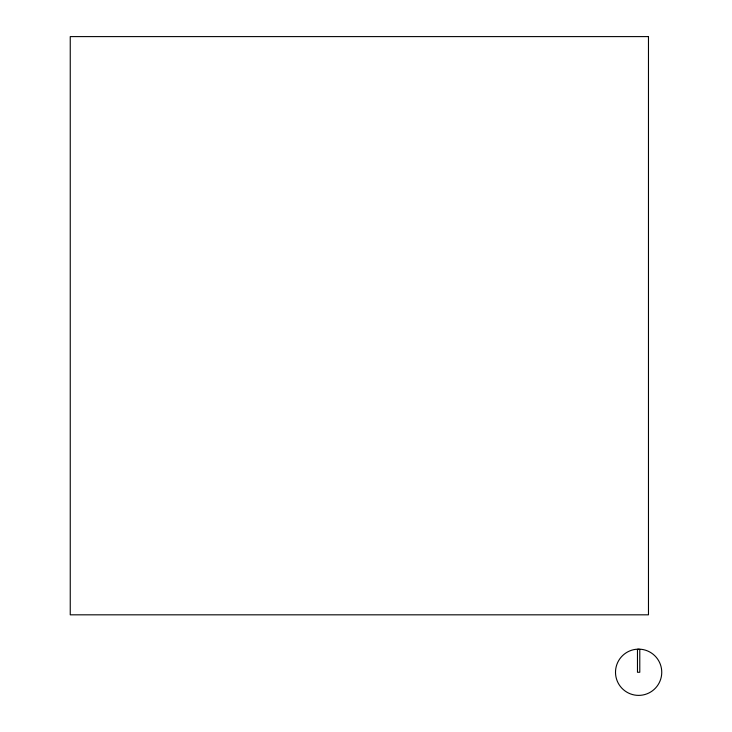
<?xml version="1.0" encoding="UTF-8"?>
<svg xmlns="http://www.w3.org/2000/svg" width="732" height="732" viewBox="0 0 732 732"><rect width="100%" height="100%" fill="white"/><g stroke="black" fill="none" stroke-linecap="round" stroke-linejoin="round"><path stroke-width="1.1" d="M639.786 649.22L639.786 672.269L637.471 672.269L637.471 649.22M638.633 649.138L635.614 649.339A23.131 23.131 0 0 0 619.126 684.694A23.131 23.131 0 0 0 658.132 684.694A23.131 23.131 0 0 0 641.644 649.339L638.633 649.138M648.47 36.6L70.245 36.6L70.245 614.825L648.47 614.825L648.47 36.6"/></g></svg>
